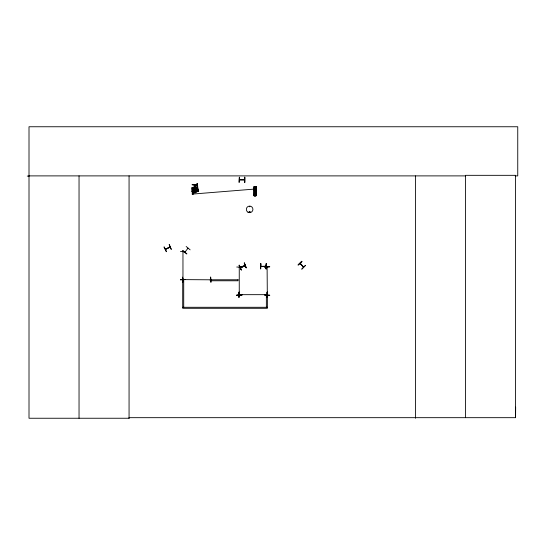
<?xml version="1.0" encoding="UTF-8"?>
<svg xmlns="http://www.w3.org/2000/svg" width="545" height="545" viewBox="0 0 545 545"><rect width="100%" height="100%" fill="white"/><g stroke="black" fill="none" stroke-linecap="round" stroke-linejoin="round"><path stroke-width="0.82" d="M515.202 175.892L517.75 175.892L517.75 126.753L29.008 126.753L29.008 418.247L129.138 418.247L129.07 417.674L515.577 417.674L515.652 407.135M192.126 191.636L192.596 191.636L192.126 191.636L192.147 187.446M197.263 187.623L192.16 187.569L192.222 188.461L192.692 188.413L192.732 187.446M192.596 191.636C192.106 185.647 191.54 187.753 197.351 187.419M197.229 191.683L196.759 191.636L196.84 187.623M196.738 188.413L196.745 187.868L192.222 187.678M195.464 192.705L195.464 191.895L196.316 191.636L196.316 190.225L195.457 189.633L193.863 189.653L193.012 190.266L193.012 191.677L193.87 191.915C192.95 193.237 196.261 193.298 195.519 191.922L197.229 191.636L197.365 187.623M197.317 188.413L197.27 187.664M165.367 249.181L170.04 246.878M169.577 247.089L169.631 247.416M240.304 267.418L240.951 267.343M183.202 252.069L183.174 251.708M182.929 279.456L182.963 278.911M183.174 279.469L182.936 279.02M239.466 267.656L239.432 267.091M239.459 294.865L239.248 294.402L239.459 294.961M267.288 267.091L267.288 267.67L267.104 267.091M267.316 294.961L267.254 292.147M249.338 206.671L249.903 206.596L249.378 206.739M249.14 211.678C250.148 213.654 250.114 209.975 249.174 211.93M249.937 211.807C248.949 212.938 249.651 210.493 249.896 211.964M303.442 267.139L303.279 266.621L303.449 267.179M183.168 279.415L182.963 278.965M267.077 267.2L267.316 267.561M267.309 294.906L267.104 267.145L267.091 267.602M184.735 252.158L185.307 251.838M184.912 252.226L188.018 248.132L187.848 248.704M170.122 247.042L165.571 249.406M195.716 187.466C196.398 188.25 194.647 188.182 195.355 187.466M244.616 265.599L245.175 265.558L240.427 267.568M193.754 187.916C193.754 186.758 193.366 188.379 194.17 187.862M195.301 187.575L195.805 187.521L195.771 187.936M183.324 279.823L182.773 279.83M267.009 294.845L266.485 294.852M260.83 266.192L261.355 266.192M193.809 191.942L192.099 191.745L192.099 189.674L192.623 188.917L196.636 188.863L192.664 189.088M192.732 188.979L192.099 189.674M194.626 191.084L196.098 191.711L195.015 190.859L196.146 189.946L194.674 190.702L193.189 189.987L194.306 190.873L193.237 191.745L194.708 191.016M182.793 250.557L186.812 253.868M190.13 249.848L186.152 246.483M239.623 294.641L239.119 294.668L267.002 294.668L266.478 294.668M239.446 179.741L244.548 179.741M265.967 266.396L265.456 266.43M192.167 188.25L197.317 188.25M193.339 194.204L192.119 194.115L255.918 188.965L254.181 188.965M300.036 263.433L300.493 263.507M301.821 261.307L298.142 265.006L301.807 261.293M298.095 264.952L301.978 261.477M300.302 263.685L300.254 263.235M239.255 267.615L239.255 267.091M245.093 265.653C240.011 268.61 237.654 268.004 245.032 265.374M244.651 265.524L244.664 265.906M163.997 247.048L166.314 251.715M165.496 249.317L170.149 247.089M171.225 249.297L169.188 244.494L171.259 249.283M196.602 191.881L197.167 191.629M241.319 269.918L239.057 265.217L241.353 269.904M240.474 267.609L245.196 265.613M265.933 266.43L260.844 266.403M197.004 184.646L196.943 183.754L197.535 183.72L197.597 184.612M197.59 184.149L196.943 183.754M197.944 189.204L197.958 189.987L197.365 190.021L197.358 189.238L197.944 189.204L198.128 191.588L197.535 191.622L197.242 188.795M197.372 190.552L197.964 190.532L198.128 191.588M197.385 191.35L197.978 191.315M300.172 263.235L303.599 267.016M192.235 187.827C193.918 186.894 190.464 189.156 193.059 189.047L193.032 187.8M196.622 191.963L192.644 192.01M196.738 187.521L197.31 187.514L192.242 187.569M185.661 251.511L180.45 251.613M236.741 267.036L241.946 267.07M264.591 267.036L269.795 266.784L264.591 267.104M210.629 277.105L210.929 282.317L210.67 277.105M183.284 279.619L182.813 279.619L210.595 279.803M180.456 279.769L185.661 279.469L180.456 279.796M182.779 282.317L182.67 277.105M267.282 292.147L267.036 297.359L267.023 292.154M239.643 294.845L239.255 294.981M236.741 295.029L241.953 295.036M264.591 295.029L269.802 295.254L264.591 294.995M27.25 176.096L29.008 176.09M29.008 175.892L465.553 175.892M239.391 177.227L239.126 182.439L239.316 177.227M244.603 177.227L244.603 182.439M239.5 179.952L244.603 179.979M192.133 184.639L197.338 184.912L192.133 184.85M256.055 186.41L254.045 186.417L254.045 195.825L256.055 195.819L256.014 186.41M254.181 187.371L255.918 187.371M254.181 188.011L255.918 188.011M254.181 189.81L255.918 189.81M254.181 190.764L255.918 190.764M197.229 191.472L196.759 191.636M254.181 194.865L255.918 194.865M253.895 195.13L256.211 195.205M260.939 266.403L266.042 266.376M182.704 307.285L267.377 307.285M260.885 266.423L265.967 266.178M196.847 188.434L196.738 188.093L192.692 188.413M192.671 191.983L192.099 191.745M182.752 250.611L186.792 253.895M164.188 246.953L166.491 251.627M244.187 263.051L246.217 267.847M239.262 265.129L241.285 269.932M197.958 189.987L197.876 189.21M197.964 190.532L197.787 188.27M197.365 190.021L197.161 187.787M197.815 189.101L197.753 187.753M197.358 189.238L197.535 191.622M197.181 188.563L197.127 187.255M197.719 187.221L197.726 187.923M197.61 186.043L197.685 187.303M196.97 184.857L197.092 187.337M197.685 186.676L197.583 185.423M197.092 186.71L197.038 185.641M197.562 184.823L197.631 185.607M197.61 185.096L197.535 183.72M196.956 184.292L197.018 185.13M239.248 294.457L239.255 294.927L239.255 267.145M239.064 292.154L239.064 297.359M515.577 417.674L515.577 175.327L465.553 175.327L465.553 417.674M415.522 175.892L415.522 418.247M266.362 307.285L266.362 294.395L267.377 294.395L267.377 308.3L182.704 308.3L182.704 279.503L183.72 279.503L183.72 307.285M266.307 263.678L266.307 268.889M266.11 263.678L266.11 268.889M260.762 263.678L260.762 268.889M255.939 186.41L255.918 195.819M255.782 186.41L255.782 195.819M255.707 195.819L255.673 186.41L255.564 195.819M255.489 186.41L255.455 195.819M255.319 195.819L254.787 195.819M254.651 186.417L254.658 195.825L254.522 186.417M254.426 186.417L254.501 195.825M254.386 186.417L254.311 195.825M254.277 186.417L254.181 195.825M254.168 186.417L254.093 195.825M244.869 177.227L244.869 182.439M195.287 184.925L195.314 189.388M195.062 184.925L195.035 189.388M194.374 184.925L194.408 189.388M194.184 184.925L194.156 189.388M182.963 251.654L182.963 279.435M129.063 175.892L129.063 418.247M79.039 175.892L79.039 418.247M254.678 190.191C255.149 191.663 255.823 189.149 254.678 190.191M300.043 263.358L303.456 267.152L300.043 263.358M192.113 192.984L193.393 193.012L192.113 192.984M305.5 265.367L301.835 269.08L305.5 265.367M244.392 262.963L246.149 267.874L244.364 262.976M195.457 190.239L193.863 190.259L193.87 191.663L195.464 191.649L195.457 190.239M195.178 192.276L194.156 192.542L195.178 192.276M239.098 292.154L238.867 297.366L239.091 292.154M241.946 294.961L236.741 295.281L241.946 294.961M260.83 263.678L260.544 268.889L260.796 263.678M266.328 263.678L266.042 268.889L266.328 263.678M238.036 279.769L210.254 279.769L210.254 280.777L238.036 280.777L238.036 279.769M244.671 182.439L244.671 177.227L244.61 182.439M247.975 212.223A3.297 3.297 0 0 0 252.921 209.375A3.297 3.297 0 0 0 247.975 206.521A3.297 3.297 0 0 0 247.975 212.223"/></g></svg>
